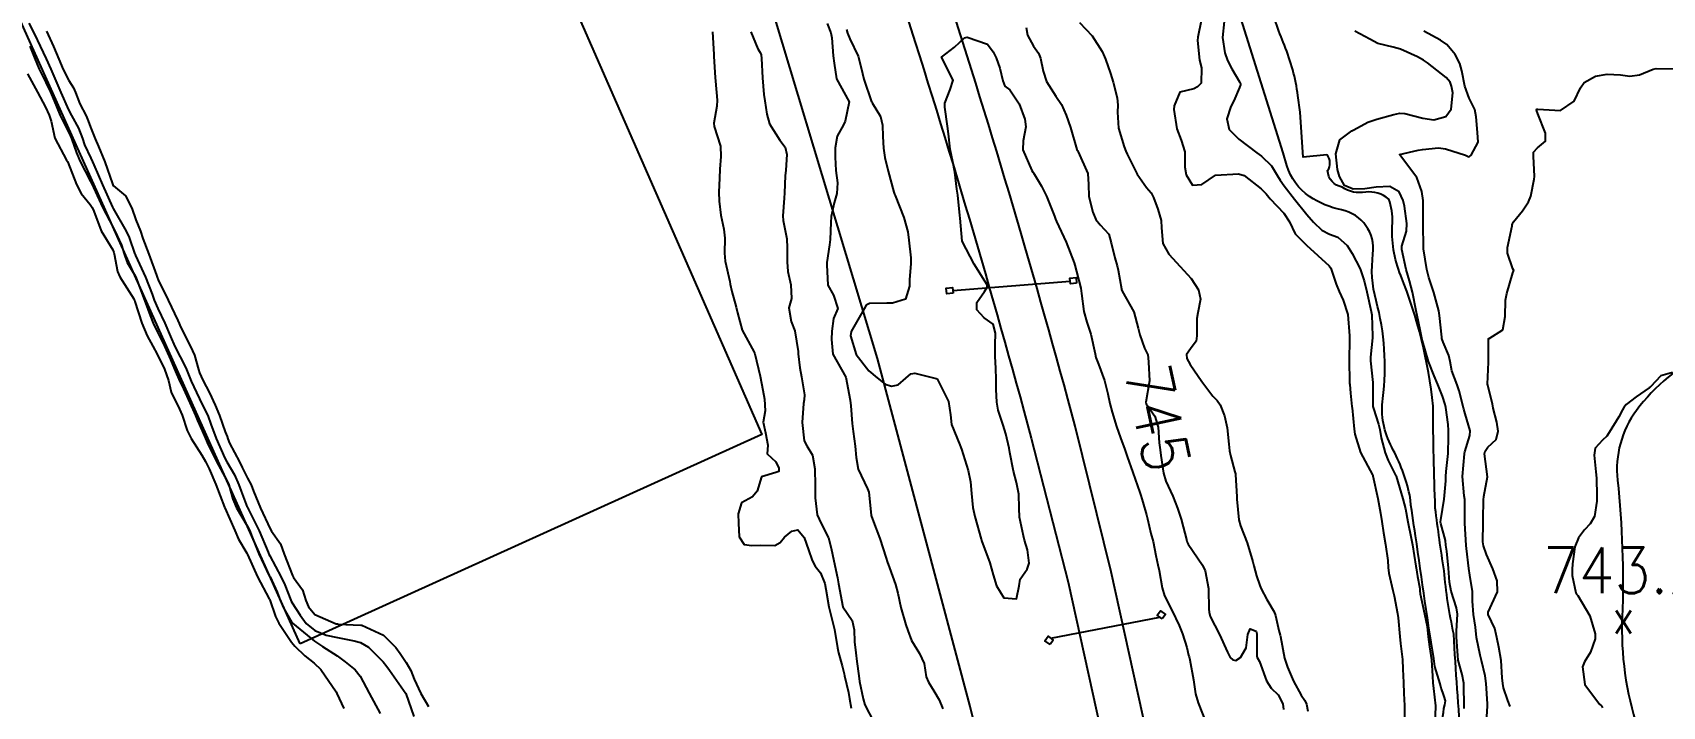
# Model space of a CAD drawing. Header units: metres. Extents: x 307586 to 320046, y 7427249 to 7434250.
# Drawn here: x 317844.5 to 317986.5, y 7431224.6 to 7431283.3 of the extents above; entities that cross this region are included whole.
import ezdxf
from ezdxf.enums import TextEntityAlignment as Align

# ---------------------------------------------------------------- set-up
doc = ezdxf.new("R2010")
doc.units = ezdxf.units.M
doc.header["$MEASUREMENT"] = 0
for name, color, linetype in [('Cotas', 45, 'Continuous'), ('Curvas de Nivel 1m', 11, 'Continuous'), ('Curvas de Nivel 5m', 15, 'Continuous'), ('Divisa', 42, 'FENCELINE2'), ('Edificações', 30, 'Continuous'), ('Hidrografia', 140, 'Continuous'), ('Linha Férrea', 20, 'Continuous'), ('Pontos Cotados', 45, 'Continuous'), ('Portico', 45, 'Continuous')]:
    doc.layers.add(name, color=color, linetype=linetype)
doc.styles.add('Style-STANDARD', font='STANDARD.shx')
doc.linetypes.add('FENCELINE2', pattern='A,0.25,-0.1,[132,ltypeshp.shx,S=0.1,R=0,X=-0.1,Y=0],-0.1,1', length=1.45)

# ---------------------------------------------------------------- blocks, each defined once
blk = doc.blocks.new('ELVTXT_153')
at = {"layer": 'Pontos Cotados', "linetype": 'Continuous', "style": 'Style-STANDARD'}
for s, height, p in [('743.2', 4, (0, 4)), ('x', 3, (0, 0))]:
    blk.add_text(s, height=height, dxfattribs=at).set_placement(p, align=Align.MIDDLE_CENTER)

msp = doc.modelspace()

# ---------------------------------------------------------------- linework, layer by layer
at = {"layer": 'Curvas de Nivel 1m', "flags": 128}
for points, elevation in [([(317844.22, 7431284.1), (317844.7, 7431283.13), (317845.21, 7431282.09), (317845.72, 7431281), (317846.13, 7431280.08), (317846.48, 7431279.29), (317847.01, 7431278.07), (317847.66, 7431276.56), (317847.93, 7431276.06), (317848.55, 7431274.95), (317848.89, 7431274.04), (317849.08, 7431273.49), (317849.62, 7431272.34), (317849.76, 7431272.03), (317849.88, 7431271.76), (317850.63, 7431270.02), (317851.51, 7431268.06), (317851.54, 7431268.01), (317851.56, 7431267.96), (317852.7, 7431265.99), (317852.96, 7431265.42), (317853.45, 7431263.98), (317853.47, 7431263.94), (317853.51, 7431263.85), (317854.39, 7431261.97), (317854.95, 7431260.49), (317855.14, 7431259.96), (317855.46, 7431259.23), (317856.06, 7431257.95), (317856.57, 7431256.81), (317856.95, 7431255.94), (317857.4, 7431255.02), (317857.77, 7431254.31), (317857.94, 7431253.93), (317858.37, 7431252.91), (317858.81, 7431251.92), (317859.36, 7431250.82), (317859.8, 7431249.91), (317860.08, 7431249.16), (317860.55, 7431247.9), (317861.3, 7431246.2), (317861.47, 7431245.89), (317862.14, 7431244.74), (317862.52, 7431243.87), (317862.72, 7431243.32), (317863.25, 7431241.93), (317863.29, 7431241.86), (317863.32, 7431241.79), (317864.29, 7431239.85), (317865.06, 7431237.99), (317865.12, 7431237.84), (317865.2, 7431237.67), (317866.21, 7431235.82), (317866.51, 7431235.17), (317867.04, 7431233.81), (317867.07, 7431233.73), (317867.15, 7431233.6), (317867.86, 7431232.52), (317868.38, 7431231.8), (317869.12, 7431231.17), (317870.12, 7431230.78), (317871.12, 7431230.58), (317872.57, 7431230.29), (317873.11, 7431230.14), (317873.8, 7431229.73), (317875.09, 7431228.44), (317875.4, 7431228.03), (317875.63, 7431227.71), (317877.05, 7431225.69), (317877.77, 7431223.68)], 751), ([(317903.79, 7431283.34), (317903.89, 7431281.38), (317903.9, 7431281.21), (317904.01, 7431279.38), (317904.03, 7431279.05), (317904.18, 7431277.38), (317904.17, 7431276.88), (317903.9, 7431275.38), (317903.93, 7431275.11), (317904.49, 7431273.37), (317904.51, 7431272.49), (317904.43, 7431271.37), (317904.38, 7431270.6), (317904.34, 7431269.37), (317904.37, 7431268.58), (317904.5, 7431267.37), (317904.77, 7431266.15), (317904.87, 7431265.37), (317904.84, 7431264.05), (317904.9, 7431263.37), (317905.28, 7431261.58), (317905.32, 7431261.36), (317905.48, 7431260.71), (317905.85, 7431259.36), (317905.95, 7431258.86), (317906.36, 7431257.35), (317907.42, 7431255.42), (317907.45, 7431255.36), (317907.45, 7431255.34), (317907.46, 7431255.3), (317907.94, 7431253.33), (317908.16, 7431252.11), (317908.31, 7431251.33), (317908.36, 7431250.33), (317908.19, 7431249.33), (317908.41, 7431248.4), (317908.61, 7431247.32), (317908.56, 7431246.56), (317909.31, 7431245.87), (317909.56, 7431245.31), (317909.56, 7431245.04), (317909.3, 7431244.94), (317908.05, 7431244.57), (317907.66, 7431243.33), (317907.27, 7431242.82), (317906.32, 7431242.29), (317906.01, 7431241.35), (317906.05, 7431240.54), (317906.11, 7431239.35), (317906.53, 7431238.66), (317907.22, 7431238.59), (317907.94, 7431238.6), (317909.22, 7431238.58), (317909.68, 7431238.84), (317910.07, 7431239.3), (317910.7, 7431239.83), (317911.23, 7431239.95), (317911.77, 7431239.28), (317912.14, 7431238.21), (317912.48, 7431237.27), (317912.72, 7431236.79), (317913.19, 7431236.21), (317913.57, 7431235.26), (317913.67, 7431234.77), (317913.92, 7431233.25), (317914.19, 7431232.2), (317914.42, 7431231.25), (317914.68, 7431229.67), (317914.76, 7431229.24), (317915.09, 7431228.1), (317915.26, 7431227.41), (317915.29, 7431227.24), (317915.62, 7431225.78), (317915.73, 7431225.23), (317915.86, 7431224.42)], 749), ([(317907.13, 7431283.35), (317907.74, 7431281.87), (317907.93, 7431281.54), (317908.01, 7431281.34), (317908.04, 7431281.03), (317908.15, 7431279.33), (317908.26, 7431277.9), (317908.35, 7431277.33), (317908.52, 7431276.17), (317908.74, 7431275.32), (317909.64, 7431273.91), (317910.1, 7431273.31), (317910.26, 7431272.67), (317910.16, 7431271.3), (317910.12, 7431270.79), (317910.07, 7431269.31), (317910.04, 7431268.85), (317909.91, 7431267.31), (317909.95, 7431266.92), (317910.25, 7431265.3), (317910.3, 7431264.53), (317910.28, 7431263.3), (317910.35, 7431262.46), (317910.6, 7431261.3), (317910.66, 7431260.11), (317910.43, 7431259.3), (317910.64, 7431258.11), (317910.96, 7431257.29), (317911.24, 7431255.48), (317911.26, 7431255.29), (317911.4, 7431254.07), (317911.54, 7431253.29), (317911.81, 7431251.72), (317911.77, 7431251.28), (317911.7, 7431250.95), (317911.59, 7431249.29), (317911.76, 7431247.72), (317912, 7431247.28), (317912.49, 7431246.45), (317912.7, 7431245.27), (317912.73, 7431243.82), (317912.74, 7431243.27), (317912.73, 7431242.73), (317912.9, 7431241.27), (317913.24, 7431240.49), (317913.88, 7431239.25), (317914.12, 7431238.34), (317914.35, 7431237.25), (317914.66, 7431235.77), (317914.77, 7431235.24), (317915.15, 7431233.24), (317915.96, 7431232.05), (317916.12, 7431231.23), (317916.15, 7431230.19), (317916.27, 7431229.22), (317916.37, 7431228.49), (317916.53, 7431227.22), (317916.6, 7431226.74), (317916.91, 7431225.21), (317917.06, 7431224.7), (317917.84, 7431223.2)], 748), ([(317913.77, 7431284.08), (317914.08, 7431283.26), (317914.17, 7431282.83), (317914.31, 7431281.25), (317914.37, 7431280.61), (317914.58, 7431279.25), (317915.68, 7431277.24), (317915.35, 7431275.56), (317915.2, 7431275.24), (317914.64, 7431274.25), (317914.47, 7431273.25), (317914.46, 7431272.42), (317914.54, 7431271.25), (317914.66, 7431270.18), (317914.61, 7431269.25), (317914.39, 7431268.44), (317914.13, 7431267.25), (317914.09, 7431266.72), (317914.04, 7431265.26), (317913.99, 7431264.8), (317913.75, 7431263.26), (317913.73, 7431263.04), (317913.84, 7431261.26), (317914.33, 7431260.4), (317914.7, 7431259.25), (317914.33, 7431258.37), (317914.17, 7431257.25), (317914.16, 7431256.53), (317914.28, 7431255.25), (317915.39, 7431253.24), (317915.78, 7431251.24), (317915.83, 7431250.77), (317915.95, 7431249.23), (317916.03, 7431248.53), (317916.22, 7431247.23), (317916.3, 7431246.24), (317916.48, 7431245.23), (317917.28, 7431243.52), (317917.4, 7431243.22), (317917.57, 7431241.53), (317917.62, 7431241.21), (317917.8, 7431240.66), (317918.35, 7431239.2), (317918.92, 7431237.47), (317919.01, 7431237.19), (317919.2, 7431236.63), (317919.72, 7431235.18), (317919.92, 7431234.44), (317920.18, 7431233.18), (317920.63, 7431231.68), (317920.8, 7431231.17), (317921.12, 7431230.31), (317921.83, 7431229.16), (317922.23, 7431228.29), (317922.41, 7431227.15), (317922.6, 7431226.67), (317923.07, 7431225.91), (317923.53, 7431225.14), (317923.84, 7431224.35)], 747), ([(317915.45, 7431283.55), (317915.54, 7431283.24), (317915.75, 7431282.75), (317916.47, 7431281.23), (317916.73, 7431280.22), (317916.98, 7431279.23), (317917.65, 7431277.25), (317917.66, 7431277.22), (317917.68, 7431277.17), (317918.43, 7431275.97), (317918.6, 7431275.21), (317918.62, 7431274.23), (317918.67, 7431273.2), (317918.81, 7431272.39), (317919.09, 7431271.2), (317919.59, 7431269.39), (317919.65, 7431269.19), (317919.69, 7431269.08), (317920.44, 7431267.18), (317920.81, 7431265.92), (317920.88, 7431265.18), (317921.05, 7431263.64), (317921.07, 7431263.17), (317920.94, 7431261.74), (317920.95, 7431261.18), (317920.61, 7431260.05), (317919.47, 7431259.7), (317918.96, 7431259.7), (317917.47, 7431259.67), (317917.17, 7431259.52), (317917, 7431259.22), (317916.44, 7431258.24), (317915.87, 7431257.24), (317915.8, 7431256.87), (317916.3, 7431255.23), (317917.4, 7431253.82), (317918.12, 7431253.21), (317918.84, 7431252.65), (317919.39, 7431252.46), (317919.97, 7431252.6), (317920.64, 7431253.18), (317921.05, 7431253.53), (317921.4, 7431253.61), (317923.26, 7431253.14), (317923.35, 7431253.1), (317923.39, 7431253.05), (317924.34, 7431251.13), (317924.52, 7431249.97), (317924.62, 7431249.13), (317925.33, 7431247.35), (317925.42, 7431247.12), (317925.47, 7431246.97), (317926.05, 7431245.11), (317926.27, 7431244.13), (317926.36, 7431243.11), (317926.46, 7431241.91), (317926.63, 7431241.11), (317927.19, 7431239.14), (317927.2, 7431239.1), (317927.21, 7431239.07), (317927.23, 7431239.01), (317927.96, 7431237.08), (317928.24, 7431236.03), (317928.52, 7431235.08), (317929.17, 7431234.03), (317930.27, 7431233.95), (317930.49, 7431235.06), (317930.6, 7431235.64), (317931.2, 7431236.53), (317931.37, 7431237.05), (317931.22, 7431238.21), (317930.97, 7431239.05), (317930.87, 7431239.42), (317930.54, 7431241.06), (317930.49, 7431241.83), (317930.46, 7431243.06), (317930.27, 7431244.08), (317930.01, 7431245.06), (317929.69, 7431246.7), (317929.62, 7431247.07), (317929.34, 7431248.32), (317929.1, 7431249.07), (317928.67, 7431250.38), (317928.55, 7431251.08), (317928.49, 7431252.19), (317928.51, 7431253.08), (317928.48, 7431254.01), (317928.41, 7431255.09), (317928.42, 7431256.07), (317928.44, 7431257.09), (317928.23, 7431257.87), (317927.46, 7431258.43), (317926.81, 7431259.11), (317926.82, 7431259.76), (317927.49, 7431260.72), (317927.7, 7431261.1), (317927.7, 7431261.3), (317927.5, 7431261.63), (317926.58, 7431263.11), (317925.54, 7431265.12), (317925.36, 7431267.12), (317925.34, 7431267.35), (317925.15, 7431269.12), (317925.08, 7431269.64), (317924.9, 7431271.13), (317924.73, 7431272.02), (317924.49, 7431273.13), (317924.34, 7431274.45), (317924.25, 7431275.13), (317924.03, 7431276.79), (317924.03, 7431277.14), (317924.5, 7431278.33), (317924.74, 7431279.13), (317923.73, 7431281.14), (317924.87, 7431282), (317925.75, 7431282.82), (317925.98, 7431282.89), (317927.74, 7431282.26), (317928.24, 7431281.6), (317928.51, 7431281.09), (317928.82, 7431280.18), (317929.07, 7431279.08), (317929.25, 7431278.62), (317929.7, 7431278.29), (317930.5, 7431277.06), (317931, 7431275.73), (317931.09, 7431275.06), (317930.84, 7431273.86), (317930.83, 7431273.06), (317931.61, 7431271.26), (317931.7, 7431271.13), (317931.76, 7431271.05), (317932.46, 7431269.89), (317932.88, 7431269.03), (317933.57, 7431267.29), (317933.67, 7431267.02), (317933.75, 7431266.83), (317934.61, 7431265.01), (317935.3, 7431263.22), (317935.36, 7431263), (317935.51, 7431262.46), (317935.88, 7431261), (317935.94, 7431260.55), (317936.14, 7431258.99), (317936.41, 7431258.04), (317936.75, 7431256.99), (317937.11, 7431255.3), (317937.18, 7431254.98), (317937.41, 7431254.38), (317937.94, 7431252.97), (317938.22, 7431251.8), (317938.41, 7431250.96), (317938.61, 7431250.2), (317938.98, 7431248.96), (317939.34, 7431247.98), (317939.72, 7431246.95), (317939.91, 7431246.35), (317940.41, 7431244.94), (317941.02, 7431243.19), (317941.1, 7431242.93), (317941.27, 7431242.36), (317941.59, 7431241.26), (317941.67, 7431240.92), (317941.96, 7431239.64), (317942.19, 7431238.92), (317942.42, 7431237.71), (317942.58, 7431236.91), (317942.69, 7431236.4), (317942.95, 7431234.9), (317943.17, 7431234.19), (317943.84, 7431232.89), (317944.43, 7431231.6), (317944.72, 7431230.88), (317945.12, 7431229.71), (317945.27, 7431229.04), (317945.31, 7431228.88), (317945.37, 7431228.62), (317945.68, 7431226.87), (317945.88, 7431225.67), (317946.1, 7431224.86), (317946.79, 7431223.1)], 746), ([(317935.77, 7431284.17), (317936.87, 7431282.99), (317937.74, 7431281.64), (317937.94, 7431281.18), (317938.01, 7431280.98), (317938.46, 7431279.71), (317938.69, 7431278.97), (317939.04, 7431277.61), (317939.11, 7431276.96), (317939.07, 7431276.36), (317939.15, 7431274.96), (317939.64, 7431273.33), (317939.79, 7431272.95), (317939.9, 7431272.68), (317940.79, 7431270.94), (317941.6, 7431269.78), (317941.99, 7431269.31), (317942.2, 7431268.92), (317942.59, 7431267.9), (317942.88, 7431266.91), (317942.91, 7431266.26), (317943.01, 7431264.91), (317943.53, 7431263.97), (317944.54, 7431262.89), (317945.5, 7431261.86), (317946.13, 7431260.87), (317946.3, 7431260.06), (317946.06, 7431258.87), (317945.97, 7431258.37), (317945.98, 7431256.87), (317945.91, 7431256.4), (317945.43, 7431255.72), (317945.09, 7431255.22), (317945.1, 7431254.88), (317945.41, 7431254.35), (317946.42, 7431252.87), (317947.38, 7431251.6), (317947.75, 7431251.22), (317948.01, 7431250.85), (317948.38, 7431249.87), (317948.63, 7431248.84), (317948.76, 7431247.41), (317948.83, 7431246.84), (317948.92, 7431246.44), (317949.3, 7431244.99), (317949.35, 7431244.83), (317949.36, 7431244.78), (317949.46, 7431242.83), (317949.47, 7431242.63), (317949.63, 7431240.83), (317949.79, 7431240.29), (317950.38, 7431238.82), (317950.86, 7431237.16), (317950.95, 7431236.81), (317951.19, 7431235.95), (317951.47, 7431235.09), (317951.59, 7431234.8), (317952.08, 7431233.88), (317952.71, 7431232.79), (317952.83, 7431232.47), (317953.14, 7431231.19), (317953.24, 7431230.78), (317953.27, 7431230.64), (317953.63, 7431228.77), (317953.88, 7431227.99), (317954.41, 7431226.77), (317955.07, 7431225.53), (317955.4, 7431225.09), (317955.55, 7431224.75), (317955.66, 7431224.15)], 744), ([(317946.35, 7431284.3), (317946.06, 7431282.88), (317946.03, 7431282.6), (317946.2, 7431280.88), (317946.38, 7431280.22), (317946.35, 7431278.87), (317946.03, 7431278.56), (317945.71, 7431278.39), (317944.49, 7431278.1), (317944, 7431276.9), (317943.98, 7431276.59), (317944.24, 7431274.89), (317944.63, 7431273.91), (317944.95, 7431272.89), (317944.95, 7431271.56), (317945.04, 7431270.89), (317945.6, 7431269.99), (317946.43, 7431270.04), (317947.61, 7431270.86), (317949.61, 7431270.98), (317950.11, 7431270.83), (317951.6, 7431269.66), (317952.01, 7431269.22), (317952.37, 7431268.8), (317953.57, 7431267.54), (317954.06, 7431266.78), (317954.54, 7431265.75), (317955.54, 7431264.76), (317957.52, 7431262.97), (317957.67, 7431262.74), (317958.13, 7431261.36), (317958.38, 7431260.73), (317958.73, 7431259.97), (317959.15, 7431258.71), (317959.29, 7431256.87), (317959.29, 7431256.71), (317959.29, 7431256.57), (317959.25, 7431254.71), (317959.27, 7431252.84), (317959.28, 7431252.71), (317959.3, 7431252.62), (317959.38, 7431251.85), (317959.5, 7431250.71), (317959.51, 7431250.57), (317959.68, 7431248.71), (317959.75, 7431248.3), (317960.25, 7431246.7), (317961.3, 7431244.73), (317961.32, 7431244.7), (317961.33, 7431244.66), (317961.74, 7431242.68), (317961.98, 7431241.4), (317962.1, 7431240.68), (317962.26, 7431239.69), (317962.42, 7431238.67), (317962.61, 7431237.27), (317962.64, 7431236.67), (317962.7, 7431236.17), (317963.07, 7431234.66), (317963.18, 7431234.21), (317963.47, 7431232.66), (317963.53, 7431232.27), (317963.67, 7431230.65), (317963.73, 7431230.05), (317963.89, 7431228.65), (317963.94, 7431227.81), (317963.98, 7431226.65), (317964.03, 7431225.7), (317964.08, 7431224.65), (317964.08, 7431223.61)], 743), ([(317948.37, 7431284.26), (317948.23, 7431282.85), (317948.41, 7431281.52), (317948.64, 7431280.85), (317949.02, 7431280.13), (317949.71, 7431278.99), (317949.8, 7431278.83), (317949.8, 7431278.74), (317949.71, 7431278.49), (317949.2, 7431277.33), (317948.95, 7431276.84), (317948.59, 7431275.77), (317948.81, 7431274.84), (317949.65, 7431273.99), (317951.21, 7431272.81), (317951.63, 7431272.52), (317952.49, 7431271.67), (317953, 7431270.79), (317953.23, 7431270.41), (317953.6, 7431269.92), (317954.48, 7431268.77), (317955.57, 7431267.43), (317956.15, 7431266.75), (317956.86, 7431266.05), (317957.55, 7431265.73), (317958.28, 7431265.46), (317959.08, 7431264.72), (317959.53, 7431264.03), (317960.2, 7431262.7), (317960.55, 7431261.65), (317960.79, 7431260.7), (317961.18, 7431258.98), (317961.22, 7431258.69), (317961.29, 7431256.84), (317961.28, 7431256.69), (317961.11, 7431255.01), (317961.11, 7431254.69), (317961.31, 7431252.78), (317961.31, 7431252.69), (317961.31, 7431250.75), (317961.32, 7431250.69), (317961.37, 7431250.52), (317961.82, 7431249.15), (317961.92, 7431248.68), (317962.05, 7431247.97), (317962.39, 7431246.67), (317962.64, 7431246), (317963.3, 7431244.7), (317963.33, 7431244.66), (317963.35, 7431244.62), (317963.94, 7431242.65), (317964.15, 7431241.77), (317964.38, 7431240.65), (317964.65, 7431239.23), (317964.76, 7431238.64), (317965.07, 7431236.77), (317965.09, 7431236.64), (317965.2, 7431235.89), (317965.4, 7431234.85), (317965.42, 7431234.64), (317965.45, 7431234.37), (317965.83, 7431232.63), (317966.04, 7431231.53), (317966.14, 7431230.62), (317966.25, 7431229.75), (317966.42, 7431228.62), (317966.51, 7431227.2), (317966.53, 7431226.62), (317966.59, 7431226.13), (317966.79, 7431224.61), (317966.73, 7431222.92)], 742), ([(317969.27, 7431224.37), (317969.27, 7431224.59), (317969.25, 7431226.42), (317969.24, 7431226.59), (317969.09, 7431227.33), (317968.75, 7431228.59), (317968.71, 7431229), (317968.61, 7431230.6), (317968.61, 7431231.12), (317968.68, 7431232.59), (317968.6, 7431233.15), (317968.15, 7431234.6), (317967.99, 7431235.4), (317967.91, 7431236.61), (317967.76, 7431238.08), (317967.69, 7431238.61), (317967.64, 7431239.01), (317967.25, 7431240.5), (317967.22, 7431240.62), (317967.22, 7431240.66), (317967.25, 7431240.81), (317967.54, 7431242.62), (317967.68, 7431244.23), (317967.68, 7431244.61), (317967.72, 7431245.02), (317967.88, 7431246.61), (317967.92, 7431248.04), (317967.91, 7431248.61), (317967.87, 7431249.12), (317967.68, 7431250.62), (317967.63, 7431250.87), (317967.38, 7431251.59), (317966.97, 7431252.62), (317966.65, 7431253.38), (317966.16, 7431254.63), (317965.65, 7431256.43), (317965.6, 7431256.64), (317965.45, 7431257.38), (317965.18, 7431258.64), (317965.1, 7431259.02), (317964.78, 7431260.65), (317964.51, 7431261.65), (317964.21, 7431262.65), (317963.83, 7431264.37), (317963.85, 7431264.66), (317964.24, 7431265.97), (317964.28, 7431266.65), (317964.08, 7431268.16), (317963.97, 7431268.66), (317963.6, 7431269.41), (317962.79, 7431269.86), (317961.6, 7431269.81), (317960.63, 7431269.68), (317959.6, 7431269.63), (317958.85, 7431269.96), (317958.4, 7431270.73), (317958.25, 7431271.36), (317958.08, 7431272.73), (317958.44, 7431273.94), (317959.48, 7431274.71), (317959.66, 7431274.8), (317960.89, 7431275.48), (317961.67, 7431275.75), (317963.14, 7431276.13), (317963.68, 7431276.26), (317964.09, 7431276.24), (317965.67, 7431275.82), (317966.63, 7431275.67), (317967.68, 7431275.98), (317968.13, 7431276.61), (317968.3, 7431278.02), (317968.17, 7431278.61), (317968.05, 7431278.95), (317967.72, 7431279.36), (317966.07, 7431280.64), (317965.74, 7431280.88), (317965.22, 7431281.17), (317963.74, 7431281.83), (317963.08, 7431282), (317961.75, 7431282.34), (317961.06, 7431282.7), (317959.76, 7431283.42)], 742), ([(317971.2, 7431222.74), (317971.31, 7431224.57), (317971.3, 7431224.8), (317971.19, 7431226.57), (317971.09, 7431227.22), (317970.77, 7431228.57), (317970.67, 7431229.02), (317970.36, 7431230.58), (317970.25, 7431231.47), (317970.1, 7431232.58), (317970.01, 7431233.74), (317969.99, 7431234.58), (317969.78, 7431236), (317969.69, 7431236.59), (317969.49, 7431238.33), (317969.46, 7431238.59), (317969.32, 7431240.53), (317969.32, 7431240.59), (317969.34, 7431242.52), (317969.33, 7431242.59), (317969.28, 7431242.92), (317969.14, 7431244.59), (317969.29, 7431246.56), (317969.29, 7431246.59), (317969.3, 7431246.62), (317969.33, 7431246.74), (317969.76, 7431248.18), (317969.79, 7431248.59), (317969.37, 7431250.07), (317969.24, 7431250.46), (317969.21, 7431250.59), (317968.85, 7431252.06), (317968.66, 7431252.6), (317968.21, 7431253.81), (317968.05, 7431254.61), (317967.95, 7431255.14), (317967.44, 7431256.3), (317967.34, 7431256.62), (317967.32, 7431256.74), (317967.13, 7431258.62), (317967.06, 7431259.04), (317966.63, 7431260.63), (317966.2, 7431261.93), (317966.02, 7431262.63), (317965.74, 7431264.44), (317965.72, 7431264.64), (317965.69, 7431266.51), (317965.69, 7431266.64), (317965.69, 7431268.54), (317965.69, 7431268.64), (317965.6, 7431269.43), (317965.16, 7431270.64), (317963.63, 7431272.66), (317965.26, 7431273.03), (317965.64, 7431273.09), (317967.03, 7431273.24), (317967.64, 7431273.16), (317969.4, 7431272.59), (317969.55, 7431272.51), (317969.63, 7431272.45), (317969.75, 7431272.47), (317969.88, 7431272.59), (317970.5, 7431273.73), (317970.45, 7431274.58), (317970.32, 7431275.94), (317970.19, 7431276.58), (317969.7, 7431277.57), (317969.34, 7431278.6), (317969.08, 7431279.96), (317968.89, 7431280.6), (317968.49, 7431281.36), (317967.75, 7431282.23), (317967.22, 7431282.63), (317965.76, 7431283.42)], 743), ([(317844.29, 7431282.09), (317844.72, 7431281.09), (317845.12, 7431280.09), (317845.69, 7431278.93), (317846.11, 7431278.08), (317846.42, 7431277.33), (317846.95, 7431276.07), (317847.64, 7431274.67), (317847.85, 7431274.27), (317847.94, 7431274.06), (317848.36, 7431272.79), (317848.69, 7431272.04), (317849.59, 7431270.31), (317849.72, 7431270.03), (317849.84, 7431269.77), (317850.67, 7431268.02), (317851.54, 7431266.35), (317851.71, 7431266.01), (317852.28, 7431264.76), (317852.52, 7431263.99), (317852.77, 7431263.26), (317853.49, 7431262.07), (317853.54, 7431261.98), (317853.58, 7431261.89), (317854.3, 7431259.97), (317854.79, 7431258.63), (317855.05, 7431257.96), (317855.43, 7431257.17), (317856.04, 7431255.95), (317856.55, 7431254.8), (317856.92, 7431253.94), (317857.38, 7431252.89), (317857.68, 7431252.24), (317857.83, 7431251.93), (317858.25, 7431251.03), (317858.73, 7431249.92), (317858.91, 7431249.49), (317859.33, 7431248.58), (317859.62, 7431247.91), (317859.85, 7431247.37), (317860.56, 7431245.9), (317861.28, 7431244.57), (317861.53, 7431244.14), (317861.63, 7431243.88), (317862, 7431242.62), (317862.32, 7431241.87), (317863.23, 7431240.3), (317863.46, 7431239.86), (317863.63, 7431239.45), (317864.25, 7431237.85), (317865.17, 7431235.95), (317865.23, 7431235.84), (317865.84, 7431234.51), (317866.11, 7431233.83), (317866.42, 7431233.09), (317867.13, 7431231.88), (317867.16, 7431231.84), (317867.19, 7431231.81), (317869.11, 7431230.24), (317869.81, 7431229.78), (317871.09, 7431228.97), (317871.79, 7431228.46), (317872.65, 7431227.75), (317873.07, 7431227.2), (317873.87, 7431225.73), (317874.83, 7431223.93)], 752), ([(317973.29, 7431224.54), (317973.07, 7431225.08), (317972.7, 7431226.17), (317972.63, 7431226.55), (317972.59, 7431227.05), (317972.5, 7431228.55), (317972.29, 7431229.72), (317972.12, 7431230.56), (317971.94, 7431231.36), (317971.36, 7431232.57), (317971.37, 7431232.78), (317972.18, 7431234.56), (317972.14, 7431235.51), (317971.78, 7431236.56), (317971.22, 7431237.81), (317970.95, 7431238.57), (317970.91, 7431238.9), (317970.93, 7431240.57), (317970.94, 7431240.89), (317970.97, 7431242.57), (317970.99, 7431242.86), (317971.3, 7431244.57), (317971.04, 7431246.57), (317971.09, 7431246.81), (317971.33, 7431247.15), (317972.07, 7431247.83), (317972.25, 7431248.56), (317972.13, 7431249.33), (317971.81, 7431250.56), (317971.73, 7431250.92), (317971.39, 7431252.3), (317971.33, 7431252.57), (317971.32, 7431252.64), (317971.38, 7431254.57), (317971.38, 7431254.61), (317971.39, 7431256.57), (317971.4, 7431256.61), (317971.44, 7431256.63), (317972.63, 7431257.38), (317972.86, 7431258.55), (317972.88, 7431259.95), (317972.99, 7431260.55), (317973.52, 7431262.34), (317973.58, 7431262.48), (317973.59, 7431262.54), (317973.52, 7431262.68), (317973.04, 7431264.05), (317973.05, 7431264.55), (317973.45, 7431266.43), (317973.47, 7431266.54), (317973.48, 7431266.62), (317973.57, 7431266.8), (317974.37, 7431267.75), (317974.87, 7431268.53), (317975.08, 7431269.04), (317975.38, 7431270.52), (317975.4, 7431270.74), (317975.31, 7431272.52), (317975.32, 7431272.85), (317975.65, 7431273.23), (317976.36, 7431273.81), (317976.37, 7431274.51), (317975.68, 7431276.21), (317975.57, 7431276.52), (317975.6, 7431276.61), (317975.68, 7431276.62), (317977.68, 7431276.5), (317978.87, 7431277.3), (317979.4, 7431278.47), (317979.72, 7431278.92), (317980.71, 7431279.48), (317981.72, 7431279.65), (317982.89, 7431279.6), (317983.72, 7431279.47), (317984.55, 7431279.59), (317985.73, 7431280.08), (317985.99, 7431280.14), (317987.73, 7431280.12)], 744), ([(317844.11, 7431279.68), (317844.98, 7431278.09), (317845.66, 7431276.77), (317845.99, 7431276.08), (317846.15, 7431275.57), (317846.49, 7431274.07), (317847.51, 7431272.17), (317847.58, 7431272.06), (317847.61, 7431272), (317848.38, 7431270.05), (317848.78, 7431269.25), (317849.57, 7431268.3), (317849.74, 7431268.03), (317849.87, 7431267.71), (317850.52, 7431266.02), (317851.52, 7431264.34), (317851.63, 7431264.12), (317851.66, 7431264.01), (317851.95, 7431262.46), (317852.14, 7431262), (317853.37, 7431260.08), (317853.42, 7431259.98), (317853.43, 7431259.95), (317853.46, 7431259.84), (317854.05, 7431257.97), (317854.53, 7431256.86), (317855.02, 7431255.96), (317855.41, 7431255.27), (317856.05, 7431253.95), (317856.38, 7431252.96), (317856.63, 7431251.95), (317857.35, 7431250.46), (317857.58, 7431249.94), (317858.02, 7431248.62), (317858.37, 7431247.92), (317859.3, 7431246.47), (317859.62, 7431245.91), (317859.93, 7431245.26), (317860.51, 7431243.9), (317861.25, 7431241.92), (317861.26, 7431241.9), (317861.28, 7431241.87), (317862.16, 7431239.88), (317862.48, 7431239.13), (317863.2, 7431237.92), (317863.23, 7431237.86), (317863.26, 7431237.8), (317864.15, 7431235.85), (317865.15, 7431233.93), (317865.19, 7431233.87), (317865.2, 7431233.84), (317865.7, 7431232.39), (317865.99, 7431231.83), (317867.11, 7431230.17), (317867.39, 7431229.81), (317868.26, 7431228.96), (317869.09, 7431228.32), (317869.66, 7431227.78), (317870.98, 7431225.84), (317871.02, 7431225.77), (317871.05, 7431225.7), (317871.65, 7431224.37)], 753), ([(317987.42, 7431253.66), (317986.42, 7431253.38), (317985.51, 7431252.4), (317985.46, 7431252.34), (317985.4, 7431252.31), (317984.25, 7431251.55), (317983.38, 7431250.87), (317983.18, 7431250.62), (317983.08, 7431250.42), (317982.75, 7431249.81), (317981.91, 7431248.44), (317981.69, 7431248.1), (317981.34, 7431247.77), (317980.7, 7431247.08), (317980.59, 7431246.46), (317980.76, 7431245), (317980.81, 7431244.45), (317980.83, 7431242.91), (317980.83, 7431242.45), (317980.62, 7431241.1), (317980.24, 7431240.46), (317979.76, 7431239.95), (317979.24, 7431239.26), (317978.91, 7431238.47), (317978.71, 7431236.98), (317978.68, 7431236.48), (317978.69, 7431235.97), (317978.99, 7431234.47), (317979.07, 7431234.35), (317979.18, 7431234.22), (317980.22, 7431232.46), (317980.69, 7431230.9), (317980.68, 7431230.45), (317980.28, 7431229.3), (317979.76, 7431228.46), (317979.57, 7431228), (317979.79, 7431226.46), (317981.07, 7431224.76), (317981.24, 7431224.62), (317981.34, 7431224.45)], 744)]:
    msp.add_lwpolyline(points, dxfattribs=dict(at, elevation=elevation))
at = {"layer": 'Curvas de Nivel 5m', "flags": 128}
for points, elevation in [([(317845.75, 7431283.42), (317846.37, 7431282.07), (317846.83, 7431280.96), (317847.2, 7431280.07), (317847.69, 7431279.11), (317848.12, 7431278.48), (317848.29, 7431278.05), (317848.65, 7431277.07), (317849.2, 7431276.04), (317849.34, 7431275.73), (317849.64, 7431274.9), (317850, 7431274.03), (317850.29, 7431273.36), (317850.85, 7431272.02), (317851.5, 7431270.1), (317851.53, 7431270.01), (317851.58, 7431269.94), (317852.64, 7431269.06), (317853.18, 7431267.99), (317853.55, 7431266.96), (317853.94, 7431265.98), (317854.16, 7431265.34), (317854.66, 7431263.97), (317855.33, 7431262.13), (317855.39, 7431261.96), (317855.49, 7431261.73), (317856.35, 7431259.95), (317857.19, 7431258.2), (317857.31, 7431257.94), (317857.44, 7431257.65), (317858.3, 7431255.93), (317858.64, 7431255.16), (317859.01, 7431253.92), (317859.1, 7431253.62), (317859.38, 7431253), (317859.95, 7431251.9), (317860.45, 7431250.81), (317860.82, 7431249.9), (317861.33, 7431248.49), (317861.51, 7431248.07), (317861.56, 7431247.89), (317861.71, 7431247.5), (317862.56, 7431245.87), (317862.81, 7431245.39), (317863.28, 7431244.44), (317863.58, 7431243.86), (317863.8, 7431243.32), (317864.41, 7431241.85), (317865.23, 7431240.04), (317865.35, 7431239.84), (317866.13, 7431238.74), (317866.46, 7431237.82), (317867.18, 7431235.96), (317867.28, 7431235.81), (317868.07, 7431234.71), (317868.36, 7431233.8), (317868.58, 7431233.23), (317869.14, 7431232.57), (317871, 7431231.77), (317871.13, 7431231.75), (317871.16, 7431231.74), (317873.13, 7431231.65), (317873.24, 7431231.63), (317875.12, 7431230.76), (317876.18, 7431229.7), (317876.56, 7431229.16), (317877.09, 7431228.38), (317877.49, 7431227.69), (317877.8, 7431226.95), (317878.38, 7431225.68), (317879.04, 7431224.55)], 750), ([(317931.1, 7431283.72), (317931.23, 7431283.06), (317931.74, 7431282.1), (317932.18, 7431281.48), (317932.35, 7431281.04), (317932.59, 7431279.91), (317932.89, 7431279.03), (317933.69, 7431277.74), (317934.2, 7431277.01), (317934.6, 7431276.08), (317934.96, 7431275.01), (317935.53, 7431273.1), (317935.57, 7431273), (317935.63, 7431272.88), (317936.48, 7431270.99), (317936.55, 7431270.05), (317936.58, 7431268.99), (317936.92, 7431267.64), (317937.19, 7431266.98), (317937.56, 7431266.52), (317938.31, 7431265.73), (317938.53, 7431264.97), (317938.83, 7431263.66), (317939.04, 7431262.96), (317939.13, 7431262.58), (317939.41, 7431260.95), (317939.42, 7431260.88), (317939.49, 7431260.76), (317940.48, 7431258.94), (317940.88, 7431257.51), (317941.01, 7431256.93), (317941.43, 7431255.77), (317941.71, 7431255.21), (317941.75, 7431254.93), (317941.77, 7431254.57), (317941.85, 7431252.92), (317941.53, 7431251.08), (317941.58, 7431250.93), (317942.31, 7431249.86), (317942.6, 7431248.91), (317942.71, 7431247.53), (317942.78, 7431246.91), (317942.85, 7431246.44), (317943.07, 7431244.9), (317943.29, 7431244.18), (317943.88, 7431242.89), (317944.3, 7431241.85), (317944.61, 7431240.89), (317945.12, 7431238.99), (317945.15, 7431238.88), (317945.23, 7431238.7), (317946.48, 7431236.87), (317946.72, 7431236.38), (317947, 7431234.85), (317947.02, 7431232.99), (317947.05, 7431232.85), (317947.07, 7431232.77), (317947.15, 7431232.4), (317947.95, 7431230.84), (317948.65, 7431229.3), (317948.9, 7431228.83), (317949.11, 7431228.61), (317949.37, 7431228.56), (317949.78, 7431228.82), (317950.27, 7431229.67), (317950.42, 7431230.82), (317950.64, 7431231.31), (317951.14, 7431231.11), (317951.21, 7431230.89), (317951.22, 7431230.81), (317951.22, 7431228.92), (317951.25, 7431228.81), (317951.43, 7431228.48), (317952.04, 7431226.8), (317952.45, 7431226.16), (317953.07, 7431225.58), (317953.47, 7431224.78), (317953.54, 7431224.29)], 745)]:
    msp.add_lwpolyline(points, dxfattribs=dict(at, elevation=elevation))
at = {"layer": 'Divisa'}
msp.add_lwpolyline([(317949.97, 7431101.59), (317946.28, 7431119.46), (317943.07, 7431141.33), (317943.57, 7431149.24), (317944.48, 7431165.77), (317945.02, 7431171.61), (317942.2, 7431180.64), (317937.6, 7431190.08), (317931.53, 7431203.1), (317926.22, 7431224.55), (317918.16, 7431254.88), (317905.71, 7431296.28), (317902.37, 7431307.15), (317885.11, 7431345.07), (317877.83, 7431359.73), (317858.59, 7431390.23), (317830.03, 7431435.45), (317821.23, 7431446.07), (317803.22, 7431471.14), (317768.79, 7431519.07), (317747.07, 7431548.14)], dxfattribs=at)
at = {"layer": 'Edificações'}
msp.add_lwpolyline([(317867.86, 7431230.01), (317803.66, 7431372.99), (317845.28, 7431391.46), (317908.08, 7431248.26)], close=True, dxfattribs=at)
at = {"layer": 'Hidrografia'}
for points in [[(317969.04, 7431221.3, -0.007944), (317968.37, 7431230.87, -0.03243), (317967.52, 7431236.39, -0.007882), (317966.76, 7431241.85, -0.009116), (317966.56, 7431250.74, 0.07097), (317963.75, 7431262.11, -0.113889), (317963.02, 7431266.69, 0.109385), (317962.7, 7431268.78, 0.193658), (317960.7, 7431269.39, -0.210654), (317958.64, 7431269.82, -0.351482), (317957.38, 7431271.25, 0.330261), (317957.32, 7431272.63), (317955.25, 7431272.43), (317954.99, 7431276.35), (317954.79, 7431277.79, 0.063337), (317953.61, 7431282.19, -0.028433), (317952.24, 7431286.18, 0.106927)], [(317967.04, 7431219.67, -0.041439), (317967.64, 7431225.04, -0.010228), (317966.73, 7431228.03, -0.00485), (317965.04, 7431239.43, -0.012861), (317964.53, 7431242.98, 0.067719), (317962.97, 7431247.15, -0.15704), (317962.18, 7431251.39, 0.099068), (317961.6, 7431259.93, -0.100688), (317961.33, 7431263.99, 0.396072), (317958.59, 7431267.83, -0.099629), (317955.79, 7431269.01, -0.174168), (317953.83, 7431271.69), (317953.5, 7431272.79), (317949.66, 7431284.99)], [(317990.45, 7431255.39, 0.124895), (317984.28, 7431250.35, 0.188595), (317982.63, 7431244.29, -0.036711), (317983.04, 7431232.35, 0.088421), (317984.38, 7431222.67, -0.107166), (317985.41, 7431212.46, 0.114834), (317986.23, 7431205.36, -0.173774), (317986.23, 7431200.84, 0.12015), (317986.02, 7431198.89, -0.044903), (317986.23, 7431194.26, -0.005643), (317985.92, 7431188.82, 0.139176), (317987.36, 7431182.03)]]:
    msp.add_lwpolyline(points, format="xyb", dxfattribs=at)
at = {"layer": 'Linha Férrea'}
for points in [[(317968.82, 7431091.59), (317958.06, 7431144.29), (317949.11, 7431188.18), (317938.51, 7431236.3), (317935.39, 7431248.97, 0.012509), (317924.08, 7431287.19, 0.015152), (317912.12, 7431320.69, 0.021613), (317892.48, 7431365.09, 0.037018), (317849.49, 7431437.84), (317832.65, 7431462.07), (317810.12, 7431492.78), (317786.41, 7431524.99), (317759.13, 7431562.2)], [(317755.92, 7431559.85), (317783.21, 7431522.64), (317806.91, 7431490.43), (317829.41, 7431459.75), (317846.23, 7431435.57, -0.037018), (317888.92, 7431363.32, -0.021613), (317908.42, 7431319.24, -0.015152), (317920.3, 7431285.97, -0.012509), (317931.55, 7431247.94), (317934.76, 7431235.4), (317945.34, 7431187.36), (317954.28, 7431142.87), (317965.17, 7431090.38)]]:
    msp.add_lwpolyline(points, format="xyb", dxfattribs=at)
at = {"layer": 'Portico'}
for points in [[(317924.73, 7431260.82), (317934.94, 7431261.63)], [(317933.25, 7431230.51), (317942.75, 7431232.35)]]:
    msp.add_lwpolyline(points, dxfattribs=at)
for points in [[(317935.51, 7431261.45), (317934.96, 7431261.39), (317934.91, 7431261.87), (317935.46, 7431261.93)], [(317924.75, 7431260.58), (317924.2, 7431260.52), (317924.15, 7431261), (317924.7, 7431261.06)], [(317942.97, 7431232.19), (317942.52, 7431232.51), (317942.81, 7431232.9), (317943.26, 7431232.58)], [(317933.19, 7431229.95), (317932.74, 7431230.28), (317933.02, 7431230.67), (317933.47, 7431230.34)]]:
    msp.add_lwpolyline(points, close=True, dxfattribs=at)

# ---------------------------------------------------------------- block references
at = {"layer": 'Pontos Cotados', "linetype": 'Continuous'}
msp.add_blockref('ELVTXT_153', (317983.16, 7431232.42, 743.19), dxfattribs=at)

# ---------------------------------------------------------------- texts
at = {"layer": 'Cotas', "style": 'Style-STANDARD'}
msp.add_text('745', height=4, rotation=282.1807, dxfattribs=at).set_placement((317942.56, 7431249.71, 745), align=Align.MIDDLE_CENTER)

doc.saveas('drawing.dxf')
